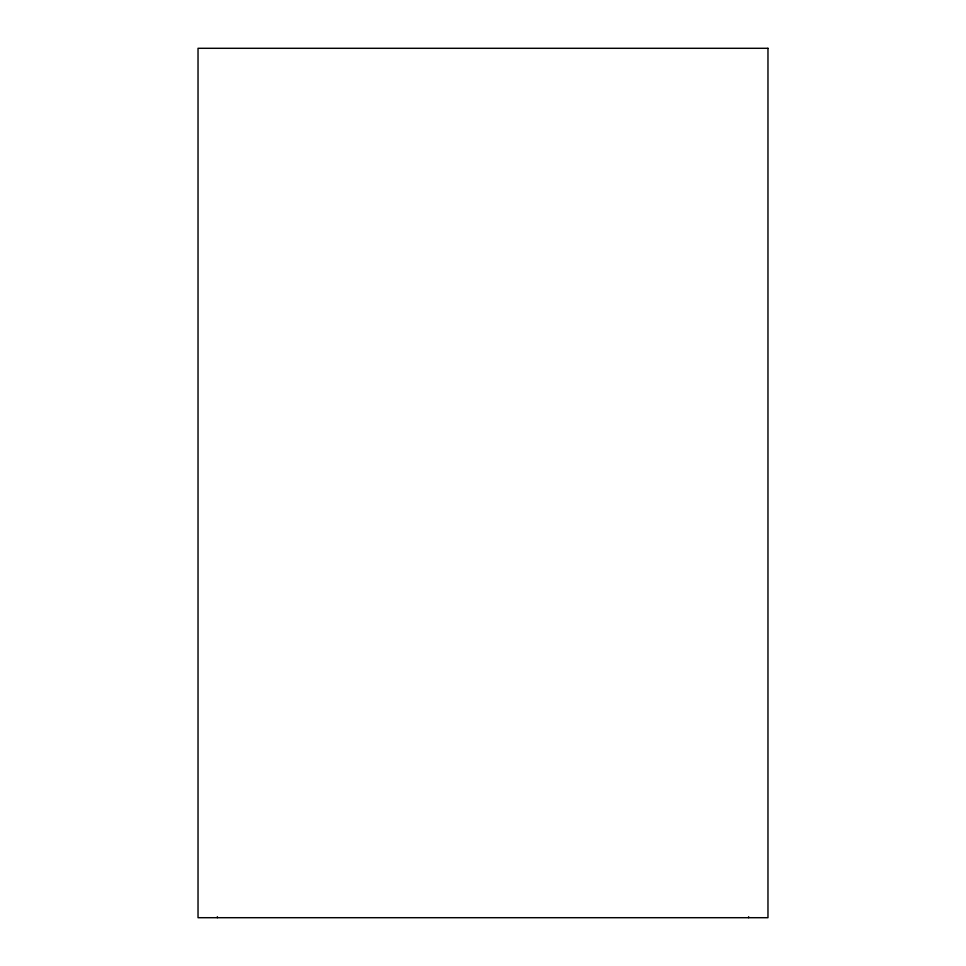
<?xml version="1.0" encoding="UTF-8"?>
<svg xmlns="http://www.w3.org/2000/svg" width="966" height="966" viewBox="0 0 966 966"><rect width="100%" height="100%" fill="white"/><g stroke="black" fill="none" stroke-linecap="round" stroke-linejoin="round"><path stroke-width="1.45" d="M748.65 916.734L748.65 917.7M217.35 916.734L217.35 917.7M767.97 48.3L198.03 48.3L198.03 917.7L767.97 917.7L767.97 48.3"/></g></svg>
